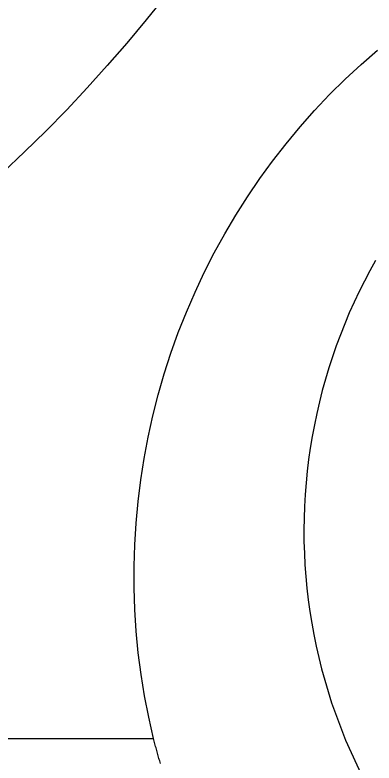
# Model space of a CAD drawing. Extents: x 403 to 503, y 484 to 637.
# Drawn here: x 445.063 to 447.315, y 503.174 to 507.867 of the extents above; entities that cross this region are included whole.
import ezdxf

# ---------------------------------------------------------------- set-up
doc = ezdxf.new("R2010")
doc.units = 0
doc.header["$MEASUREMENT"] = 0
doc.layers.add('1', color=4, linetype='Continuous')
doc.layers.add('SPA', color=2, linetype='Continuous')

# ---------------------------------------------------------------- blocks, each defined once
blk = doc.blocks.new('2010GRANDEE')
at = {"layer": 'SPA', "color": 2, "linetype": 'Continuous'}
for points in [[(43.0983, 7.48), (42.9829, 7.33), (42.8648, 7.1827), (42.7442, 7.0379), (42.6209, 6.8959), (42.4951, 6.7565), (42.3667, 6.6198), (42.2358, 6.4859), (42.1024, 6.3547), (41.9666, 6.2262)], [(44.304, 5.6739), (44.2682, 5.6095), (44.2338, 5.5443), (44.2008, 5.4784), (44.1693, 5.4118), (44.1391, 5.3446), (44.1104, 5.2767), (44.0832, 5.2083), (44.0575, 5.1392), (44.0332, 5.0696), (44.0105, 4.9995), (43.9893, 4.929), (43.9696, 4.858), (43.9514, 4.7866), (43.9348, 4.7148), (43.9197, 4.6427), (43.9061, 4.5703), (43.8942, 4.4976), (43.8837, 4.4248), (43.8749, 4.3517), (43.8675, 4.2784), (43.8618, 4.2051), (43.8577, 4.1316), (43.8551, 4.0581), (43.8541, 3.9846), (43.8548, 3.9111), (43.857, 3.8376), (43.8608, 3.7642), (43.8661, 3.6909), (43.8731, 3.6177), (43.8816, 3.5447), (43.8916, 3.4719), (43.9032, 3.3993), (43.9164, 3.327), (43.9311, 3.2549), (43.9474, 3.1831), (43.9651, 3.1117), (43.9845, 3.0407), (44.0277, 2.8999)], [(44.0277, 2.8999), (44.1151, 2.6649), (44.2217, 2.4323), (44.3479, 2.2042), (44.4933, 1.9831), (44.6575, 1.7711), (44.8395, 1.5707), (45.0381, 1.3841), (45.2515, 1.2131), (45.478, 1.0595), (45.7152, 0.9246), (45.9609, 0.8095), (46.2125, 0.7148), (46.4676, 0.6407), (46.9786, 0.5532)]]:
    blk.add_lwpolyline(points, dxfattribs=at)
at = {"layer": 'SPA', "color": 3, "linetype": 'Continuous'}
for points in [[(42.9118, 2.6756), (42.8813, 2.8089), (42.8551, 2.943), (42.8333, 3.0776), (42.8158, 3.2126), (42.8026, 3.3481), (42.7938, 3.4838), (42.7892, 3.6196), (42.789, 3.7555), (42.793, 3.8913), (42.8013, 4.0269), (42.8139, 4.1623), (42.8307, 4.2972), (42.8518, 4.4317), (42.8771, 4.5655), (42.9066, 4.6986), (42.9403, 4.8309), (42.9782, 4.9622), (43.0204, 5.0925), (43.0667, 5.2217), (43.1171, 5.3493), (43.1714, 5.4751), (43.2296, 5.599), (43.2917, 5.721), (43.3576, 5.8409), (43.4273, 5.9586), (43.5006, 6.0741), (43.5776, 6.1872), (43.6582, 6.2978), (43.7423, 6.4059), (43.8298, 6.5114), (43.9209, 6.6141), (44.0153, 6.714), (44.1127, 6.8106), (44.2128, 6.9037), (44.3157, 6.9934)], [(40.8547, 2.6756), (42.9118, 2.6756)], [(42.9548, 2.5181), (42.9523, 2.5263), (42.9499, 2.5345), (42.9475, 2.5428), (42.9451, 2.551), (42.9427, 2.5593), (42.9403, 2.5676), (42.938, 2.5758), (42.9357, 2.5841), (42.9334, 2.5924), (42.9312, 2.6007), (42.9289, 2.609), (42.9267, 2.6173), (42.9245, 2.6256), (42.9223, 2.6339), (42.9202, 2.6422), (42.918, 2.6506), (42.9159, 2.6589), (42.9118, 2.6756)]]:
    blk.add_lwpolyline(points, dxfattribs=at)

msp = doc.modelspace()

# ---------------------------------------------------------------- block references
at = {"layer": '1'}
msp.add_blockref('2010GRANDEE', (403.0209, 500.6528), dxfattribs=at)

doc.saveas('drawing.dxf')
